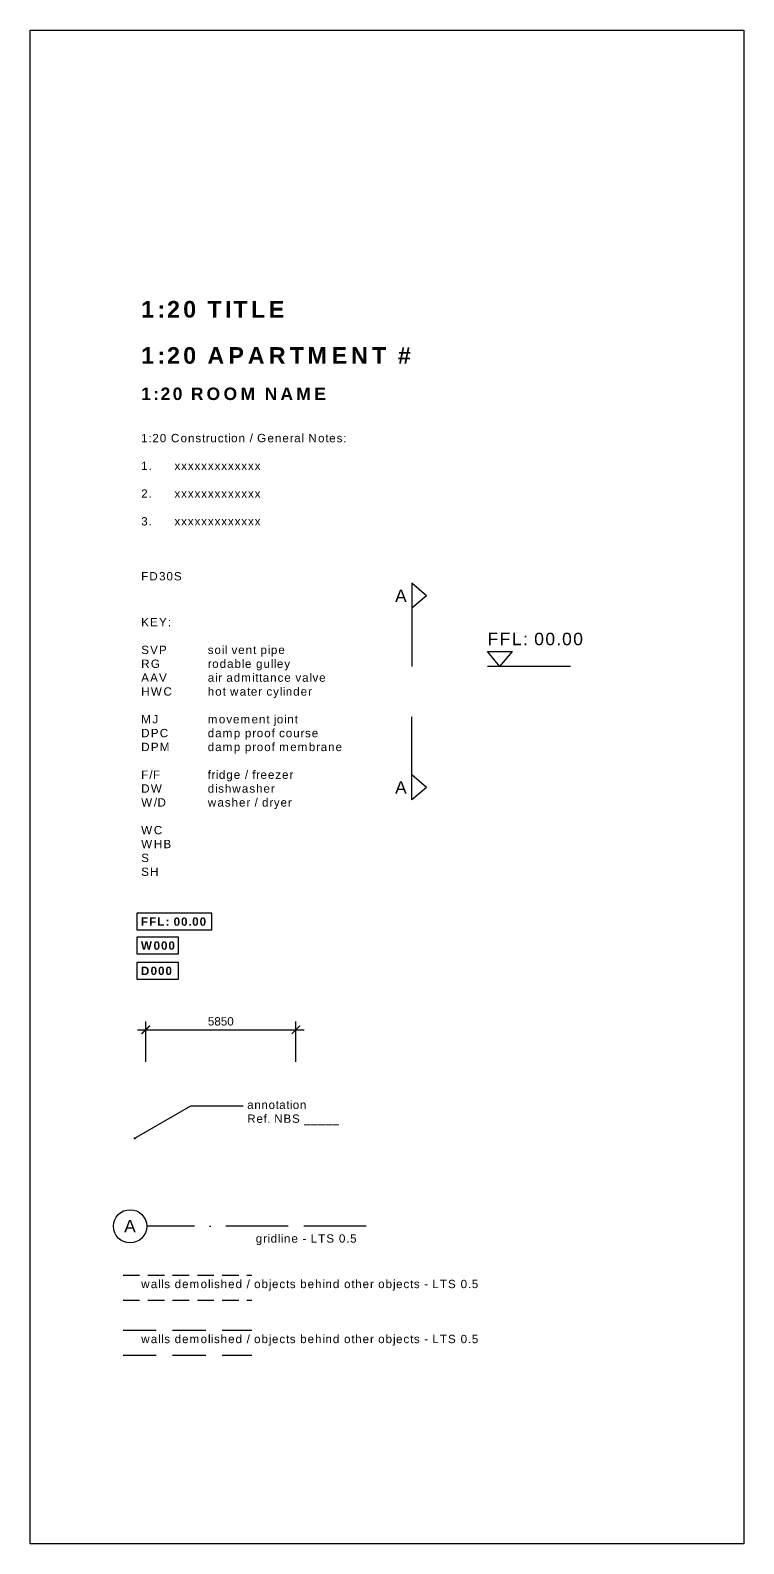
# Model space of a CAD drawing. Header units: millimetres. Extents: x 0 to 257100, y -5590 to 37493.
# Drawn here: x 4116 to 7546, y 498 to 7775 of the extents above; entities that cross this region are included whole.
import ezdxf
from ezdxf import colors
from ezdxf.entities.mleader import LeaderData, LeaderLine
from ezdxf.math import Vec2, Vec3

# ---------------------------------------------------------------- set-up
doc = ezdxf.new("R2010")
doc.units = ezdxf.units.MM
doc.header["$LTSCALE"] = 25
doc.header["$MEASUREMENT"] = 0
for name, pattern in [('ACAD_ISO11W100', [33, 12, -3, 12, -3, 0, -3]), ('DASHED2', [9.525, 6.35, -3.175]), ('HIDDEN2', [4.7625, 3.175, -1.5875])]:
    doc.linetypes.add(name, pattern=pattern)
for name, color, linetype in [('02 - Titles', 7, 'Continuous'), ('03 - Grids', 8, 'ACAD_ISO11W100'), ('05 - General Notes', 6, 'Continuous'), ('06 - Room Names', 2, 'Continuous'), ('07 - Dimensions', 6, 'Continuous'), ('20 - Existing Walls', 2, 'Continuous'), ('21 - New Walls', 4, 'Continuous')]:
    doc.layers.add(name, color=color, linetype=linetype)
doc.styles.add('GENERATED_STYLE_1', font='arial.ttf')
doc.styles.add('GENERATED_STYLE_7', font='arialbd.ttf')
doc.styles.get("Standard").update_dxf_attribs({"font": 'arial.ttf'})
doc.dimstyles.new('Dimstyle_6', dxfattribs={"dimtxt": 100, "dimasz": 100, "dimexe": 0.18, "dimexo": 0, "dimgap": 25, "dimtad": 1, "dimtih": 1, "dimtoh": 1, "dimdec": 0, "dimzin": 0, "dimdsep": 46, "dimtxsty": 'GENERATED_STYLE_1', "dimblk": 'ARCHTICK', "dimcen": 0.09, "dimclrd": 256, "dimclre": 256, "dimclrt": 256, "dimazin": 0, "dimtfac": 1, "dimtdec": 0, "dimtmove": 2, "dimatfit": 3, "dimfxl": 1, "dimtolj": 1, "dimtzin": 0, "dimlwd": -1, "dimlwe": -1, "dimarcsym": 0})

# ---------------------------------------------------------------- blocks, each defined once
blk = doc.blocks.new('_ArchTick')
at = {"color": 0, "linetype": 'ByBlock', "const_width": 0.15}
blk.add_lwpolyline([(-0.5, -0.5), (0.5, 0.5)], dxfattribs=at)
blk = doc.blocks.new('*D18')
at = {"layer": '07 - Dimensions', "transparency": 16777216}
for p, q in [((4671, 2814.8), (4671, 3008.9)), ((5393.4, 2814.8), (5393.4, 3008.9)), ((4631, 2968.9), (5433.4, 2968.9))]:
    blk.add_line(p, q, dxfattribs=at)
at = {"layer": 'Defpoints', "color": 0, "linetype": 'Continuous', "transparency": 16777216}
for p in [(5393.4, 2968.9), (4671, 2814.8), (5393.4, 2814.8)]:
    blk.add_point(p, dxfattribs=at)
at = {"layer": '07 - Dimensions', "linetype": 'Continuous', "transparency": 16777216, "xscale": 40, "yscale": 40, "zscale": 40, "rotation": 180}
blk.add_blockref('_ArchTick', (4671, 2968.9), dxfattribs=at)
at = {"layer": '07 - Dimensions', "linetype": 'Continuous', "transparency": 16777216, "xscale": 40, "yscale": 40, "zscale": 40}
blk.add_blockref('_ArchTick', (5393.4, 2968.9), dxfattribs=at)
at = {"layer": '07 - Dimensions', "linetype": 'Continuous', "transparency": 16777216, "insert": (5032.2, 3009.3), "char_height": 40, "attachment_point": 5, "style": 'GENERATED_STYLE_1'}
blk.add_mtext('\\A1;\\A1;5850', dxfattribs=at)
blk = doc.blocks.new('_Dot')
at = {"color": 0, "linetype": 'ByBlock', "lineweight": -2}
blk.add_line((-0.5, 0), (-1, 0), dxfattribs=at)
at = {"color": 0, "linetype": 'ByBlock', "const_width": 0.5}
blk.add_lwpolyline([(-0.25, 0, 1), (0.25, 0, 1)], format="xyb", close=True, dxfattribs=at)

msp = doc.modelspace()

# ---------------------------------------------------------------- linework, layer by layer
at = {"layer": '03 - Grids'}
msp.add_line((5730.9, 2024), (4676.1, 2024), dxfattribs=at)
at = {"layer": '03 - Grids', "color": 7, "linetype": 'Continuous'}
msp.add_circle((4596.1, 2024), 80, dxfattribs=at)
at = {"layer": '05 - General Notes', "color": 6}
msp.add_lwpolyline([(7546.3, 497.7), (4116.2, 497.7), (4116.2, 7775.1), (7546.3, 7775.1)], close=True, dxfattribs=at)
at = {"layer": '05 - General Notes', "color": 8}
for points in [[(4628.3, 3449.1), (4988.3, 3449.1), (4988.3, 3529.1), (4628.3, 3529.1)], [(4628.3, 3333.9), (4828.3, 3333.9), (4828.3, 3413.9), (4628.3, 3413.9)], [(4628.3, 3212.4), (4828.3, 3212.4), (4828.3, 3292.4), (4628.3, 3292.4)]]:
    msp.add_lwpolyline(points, close=True, dxfattribs=at)
at = {"layer": '07 - Dimensions'}
for p, q in [((5950.1, 5115.8), (5950.1, 4715.8)), ((6314.2, 4787.3), (6434.2, 4787.3)), ((6714.2, 4715.8), (6314.2, 4715.8)), ((5950.1, 4074.2), (5950.1, 4474.2))]:
    msp.add_line(p, q, dxfattribs=at)
at = {"layer": '07 - Dimensions', "color": 4}
for p, q in [((6021.6, 5055.8), (5950.1, 5115.8)), ((6021.6, 5055.8), (5950.1, 4995.8)), ((6374.2, 4715.8), (6314.2, 4787.3)), ((6374.2, 4715.8), (6434.2, 4787.3)), ((6021.6, 4134.2), (5950.1, 4194.2)), ((6021.6, 4134.2), (5950.1, 4074.2))]:
    msp.add_line(p, q, dxfattribs=at)
at = {"layer": '20 - Existing Walls', "color": 8, "linetype": 'HIDDEN2'}
for p, q in [((4562.6, 1788.9), (5181.2, 1788.9)), ((4562.6, 1668.9), (5181.2, 1668.9))]:
    msp.add_line(p, q, dxfattribs=at)
at = {"layer": '21 - New Walls', "color": 1, "linetype": 'DASHED2'}
for p, q in [((4562.6, 1524.3), (5181.2, 1524.3)), ((4562.6, 1404.3), (5181.2, 1404.3))]:
    msp.add_line(p, q, dxfattribs=at)

# ---------------------------------------------------------------- texts
at = {"layer": '02 - Titles', "insert": (4649.5, 6473.5), "char_height": 80, "attachment_point": 1, "style": 'GENERATED_STYLE_7'}
msp.add_mtext_dynamic_manual_height_columns('{\\T1.25;1:20 TITLE }', width=924.181, gutter_width=12.5, heights=[0], dxfattribs=at)
at = {"layer": '03 - Grids', "insert": (4567.5, 2055.1), "char_height": 60, "attachment_point": 1, "style": 'GENERATED_STYLE_7'}
msp.add_mtext_dynamic_manual_height_columns('{\\fArial|b0|i0|c0|p34;\\T1.15;A\\fArial|b1|i0|c0|p34;\\P\\T1.25; }', width=934.828, gutter_width=12.5, heights=[0], dxfattribs=at)
at = {"layer": '05 - General Notes', "style": 'GENERATED_STYLE_7'}
for s, width, insert, char_height, attachment_point in [('{\\fArial|b0|i0|c0|p34;\\T1.15;1:20 Construction / General Notes:\\P\\P1.^Ixxxxxxxxxxxxx\\P\\P2.^Ixxxxxxxxxxxxx\\P\\P3.^Ixxxxxxxxxxxxx\\P\\P\\P\\P\\fArial|b1|i0|c0|p34;\\T1.25; }', 1505.495, (4649.5, 5834.1), 40, 1), ('{\\fArial|b0|i0|c0|p34;\\T1.15;FD30S\\fArial|b1|i0|c0|p34;\\T1.25; }', 3008.916, (4649.5, 5169.8), 40, 1), ('{\\fArial|b0|i0|c0|p34;\\T1.15;A\\fArial|b1|i0|c0|p34;\\T1.25; }', 186.472, (5870.1, 5055.8), 60, 4), ('{\\fArial|b0|i0|c0|p34;\\T1.15;KEY:\\P\\PSVP^I^Isoil vent pipe\\PRG^I^Irodable gulley\\PAAV^I^Iair admittance valve\\PHWC^I^Ihot water cylinder\\P\\PMJ^I^Imovement joint\\PDPC^I^Idamp proof course\\PDPM^I^Idamp proof membrane\\P\\PF/F^I^Ifridge / freezer\\PDW^I^Idishwasher\\PW/D^I^Iwasher / dryer\\P\\PWC\\PWHB\\PS\\PSH}', 1004.974, (4649.5, 4949.1), 40, 1), ('{\\fArial|b0|i0|c0|p34;\\T1.15;FFL: 00.00\\fArial|b1|i0|c0|p34;\\T1.25; }', 666.461, (6314.2, 4817.3), 60, 7), ('{\\fArial|b0|i0|c0|p34;\\T1.15;A\\fArial|b1|i0|c0|p34;\\T1.25; }', 366.597, (5870.1, 4134.2), 60, 4), ('{\\T1.15;FFL: 00.00\\P\\T1.25; }', 339.794, (4648.3, 3509.1), 40, 1), ('{\\T1.15;W000\\P\\T1.25; }', 171.69, (4648.3, 3393.9), 40, 1), ('{\\T1.15;D000\\P\\T1.25; }', 155.877, (4648.3, 3272.4), 40, 1), ('{\\fArial|b0|i0|c0|p34;\\T1.15;gridline - LTS 0.5}', 729.968, (5200.2, 1985.5), 40, 1), ('{\\fArial|b0|i0|c0|p34;\\T1.15;walls demolished / objects behind other objects - LTS 0.5}', 1900.522, (4649.5, 1766.7), 40, 1), ('{\\fArial|b0|i0|c0|p34;\\T1.15;walls demolished / objects behind other objects - LTS 0.5}', 2035.913, (4649.5, 1502.2), 40, 1)]:
    msp.add_mtext_dynamic_manual_height_columns(s, width=width, gutter_width=12.5, heights=[0], dxfattribs=dict(at, insert=insert, char_height=char_height, attachment_point=attachment_point))
at = {"layer": '06 - Room Names', "attachment_point": 1, "style": 'GENERATED_STYLE_7'}
for s, width, insert, char_height in [('{\\T1.25;1:20 APARTMENT # }', 1809.167, (4649.5, 6251.4), 80), ('{\\T1.25;1:20 ROOM NAME }', 1331.968, (4649.5, 6057.1), 60)]:
    msp.add_mtext_dynamic_manual_height_columns(s, width=width, gutter_width=12.5, heights=[0], dxfattribs=dict(at, insert=insert, char_height=char_height))

# ---------------------------------------------------------------- dimensions: what is measured, and where the dimension line sits
at = {"layer": '07 - Dimensions', "linetype": 'Continuous'}
dim = msp.add_linear_dim(base=(5393.4, 2968.9), p1=(4671, 2814.8), p2=(5393.4, 2814.8), text='\\A1;5850', dimstyle='Dimstyle_6', override={"dimtxt": 40, "dimasz": 40, "dimexe": 40, "dimgap": 20, "dimtad": 2, "dimtih": 0, "dimdle": 40, "dimse1": 0, "dimclrd": 256, "dimclre": 256, "dimclrt": 256, "dimfxlon": 0, "dimlwd": 65535, "dimlwe": 65535}, dxfattribs=at)
dim.commit()
dim.dimension.update_dxf_attribs({"geometry": '*D18', "text_midpoint": (5032.2, 3009.3)})

# ---------------------------------------------------------------- leaders
at = {"layer": '05 - General Notes'}
ml = msp.add_multileader_mtext('Standard', dxfattribs=at)
ml.set_content('\\pxsm1;{\\fArial|b0|i0|c0|p34;\\T1.1;annotation\\PRef. NBS _____}', color=256)
ml.set_leader_properties()
ml.set_arrow_properties(name='DOT')
ml.build(insert=Vec2(0, 0))
ml.multileader.update_dxf_attribs({"dogleg_length": 0.36, "arrow_head_size": 10})
ctx = ml.context
ctx.base_point, ctx.char_height, ctx.arrow_head_size, ctx.landing_gap_size, ctx.plane_origin = Vec3(5139.3, 2602.7), 40, 10, 20, Vec3(4408.3, 2506.3)
notes = []
notes.append((ctx, [(0, (1, 1, 0), (4887.4, 2602.7), (1, 0), 251.9, [(0, [(4618, 2447.2)], 0, [])])]))
ctx.mtext.insert, ctx.mtext.line_spacing_factor, ctx.mtext.flow_direction = Vec3(5159.3, 2628.3), 0.6, 5
for ctx, leaders in notes:
    for number, flags, end, landing, length, lines in leaders:
        leader = LeaderData()
        leader.index, (leader.has_last_leader_line, leader.has_dogleg_vector, leader.attachment_direction) = number, flags
        leader.last_leader_point, leader.dogleg_vector, leader.dogleg_length = Vec3(end), Vec3(landing), length
        for number, points, colour, breaks in lines:
            line = LeaderLine()
            line.index, line.vertices, line.color, line.breaks = number, Vec3.list(points), colors.encode_raw_color(colour), breaks
            leader.lines.append(line)
        ctx.leaders.append(leader)

doc.saveas('drawing.dxf')
